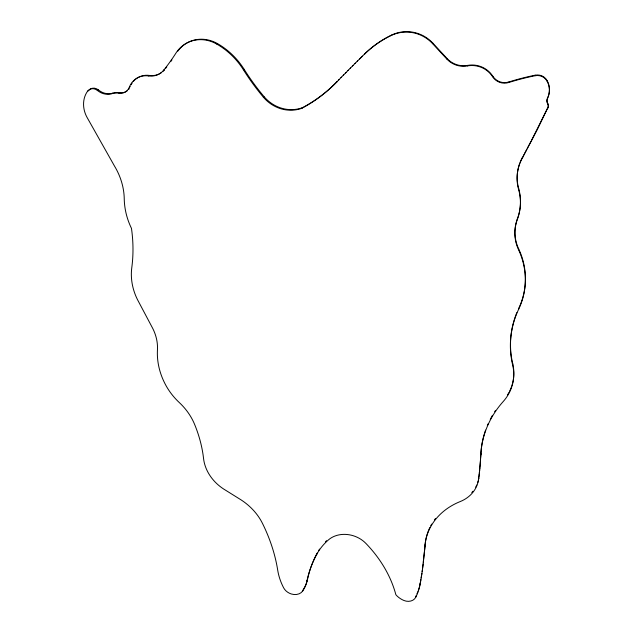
<?xml version="1.0" encoding="UTF-8"?>
<svg xmlns="http://www.w3.org/2000/svg" width="633" height="633" viewBox="0 0 633 633"><rect width="100%" height="100%" fill="white"/><g stroke="black" fill="none" stroke-linecap="round" stroke-linejoin="round"><path stroke-width="0.95" d="M485.582 430.124A111.4 95.29 2.7 0 0 480.953 453.537L480.55 458.878M480.953 453.537L479.925 467.043M480.779 454.755A111.63 95.441 2.8 0 1 503.251 401.496A49.572 44.508 11 0 0 512.627 364.853A104.572 93.059 -4 0 1 518.728 309.094A78.049 72.922 12.3 0 0 518.546 249.742A44.207 41.359 -8.2 0 1 517.359 219.398A51.977 50.031 5.4 0 0 518.585 189.362A44.896 42.577 -16.7 0 1 522.296 158.147L537.37 129.488L547.822 107.689A5.001 4.811 -33 0 0 547.703 103.274A6.061 5.808 -34.3 0 1 547.102 99.262M547.782 108.29A5.009 4.819 -32.8 0 0 547.656 103.867L547.703 103.274M547.656 103.867A6.077 5.824 -34.2 0 1 547.513 98.526L547.553 97.941A19.552 18.903 -38.3 0 0 547.078 80.518A11.592 11.172 -39 0 0 535.162 75.192A236.544 215.932 -4.4 0 0 508.94 81.942A14.622 14.219 -49.2 0 1 492.846 76.269A25.233 24.901 -49.3 0 0 467.637 65.397A23.619 22.994 -69.1 0 1 447.112 58.553L432.94 43.234A36.603 35.836 81.1 0 0 391.4 35.147A101.652 100.845 24.3 0 0 364.806 53.805L359.584 58.964M480.582 459.693L479.735 469.077M429.862 527.503A68.665 56.899 10.7 0 0 425.17 544.776L423.35 562.183M425.17 544.776L422.551 568.513M547.513 98.526A19.599 18.943 -38.1 0 0 547.039 81.064L547.078 80.518M479.909 467.827L479.323 473.12M518.728 309.094L518.831 308.097A77.883 72.787 12.3 0 0 518.649 248.856A44.112 41.28 -8.3 0 1 517.462 218.567A51.866 49.936 5.3 0 0 518.688 188.594A44.801 42.49 -16.9 0 1 519.756 163.227M512.627 364.853L512.738 363.769A104.35 92.893 -4 0 1 516.86 312.567M479.711 469.852L479.094 475.138M518.546 249.742L518.649 248.856M478.849 477.147L479.26 473.88M424.901 546.121A68.799 56.978 10.7 0 1 460.223 501.558A35.234 30.265 13.4 0 0 478.595 479.149L479.023 475.889M423.24 563.987L422.116 571.662M517.359 219.398L517.462 218.567M364.806 53.805L364.347 54.288A101.881 101.043 24.3 0 1 390.996 35.583A36.682 35.915 80.8 0 1 432.632 43.693L446.835 59.051A23.666 23.049 -69.1 0 0 467.407 65.911A25.288 24.964 -49 0 1 492.68 76.799A14.654 14.25 -49 0 0 508.805 82.496A237.066 216.328 -4.3 0 1 535.091 75.731L535.162 75.192M518.585 189.362L518.688 188.594M522.296 158.147L524.14 154.23M478.595 479.149L478.77 477.891A35.163 30.226 13.3 0 1 478.334 480.312M422.385 570.286L421.167 577.913M421.926 573.411L420.122 584.109A70.722 57.856 18.8 0 1 415.683 597.346A9.21 7.477 15.6 0 1 403.933 600.488A19.306 15.738 15.5 0 1 395.87 594.735A126.434 100.726 22.2 0 0 365.858 543.383A25.542 21.016 19.1 0 0 328.519 539.83A72.74 59.217 17 0 0 316.722 554.389A149.127 120.048 13.4 0 0 306.981 580.959A42 33.937 23.2 0 1 302.669 591.024A10.587 8.53 21.6 0 1 291.267 593.968A11.489 9.258 21.6 0 1 283.624 587.804A71.078 58.086 19 0 1 277.713 570.198A186.648 145.432 30.2 0 0 262.442 523.333A54.501 44.231 26.4 0 0 238.799 498.472L223.457 488.898A42.34 35.693 27 0 1 203.565 458.561A140.415 113.085 35 0 0 194.576 424.316A57.176 47.364 32.9 0 0 179.329 402.588A63.411 55.047 32.5 0 1 165.704 385.054A71.988 62.675 32.2 0 1 157.451 349.788A44.563 37.671 38.6 0 0 151.817 326.691L137.559 299.781A58.07 51.138 39.6 0 1 131.791 267.64A157.158 129.496 48.1 0 0 131.474 228.386A69.29 62.081 45.9 0 1 124.242 198.802A61.694 52.737 49.5 0 0 114.565 166.178L87.022 117.35A25.178 22.005 55.8 0 1 87.615 91.136L88.652 90.614A7.818 6.805 56.7 0 1 98.408 89.918A16.869 14.749 58.3 0 0 112.642 93.193A19.924 17.502 55.5 0 1 119.922 92.679A11.892 10.452 58.2 0 0 127.091 90.93M420.122 584.109L420.929 579.63M415.683 597.346L415.96 595.938A9.194 7.469 15.6 0 1 415.446 596.777M508.805 82.496L508.94 81.942M492.68 76.799L492.846 76.269M316.722 554.389L317.188 553.068A148.842 119.898 13.4 0 0 307.456 579.599L306.981 580.959M302.669 591.024L303.152 589.655M467.407 65.911L467.637 65.397M547.822 107.689L531.491 140.415M528.911 145.329L531.063 141.238M527.178 148.573L528.476 146.136M524.575 153.423L526.751 149.388M446.835 59.051L447.112 58.553M432.632 43.693L432.94 43.234M390.996 35.583L391.4 35.147M301.727 108.338A162.531 147.188 72.8 0 0 336.4 82.33L336.922 81.792A162.151 146.872 72.9 0 1 302.313 107.752L301.727 108.338A36.469 34.269 62.9 0 1 263.296 97.078A256.587 240.263 -78.5 0 1 243.428 69.812A70.674 63.878 56.6 0 0 216.795 44.096A34.617 31.452 60.3 0 0 175.871 53.196A232.169 192.749 66.8 0 1 163.765 70.089A20.209 17.961 60.9 0 1 148.605 75.944A21.712 19.306 57.1 0 0 129.346 87.164A11.924 10.476 58.1 0 1 118.957 93.217A19.971 17.534 55.5 0 0 111.653 93.731A16.909 14.773 58.3 0 1 97.395 90.448A7.833 6.813 56.7 0 0 87.615 91.136M336.4 82.33L339.185 79.465M338.671 79.995L341.464 77.131M340.958 77.661L343.751 74.805M343.244 75.319L346.045 72.471M345.547 72.985L348.356 70.144M347.865 70.651L350.674 67.81M350.184 68.317L353.008 65.476M352.518 65.974L355.342 63.142M354.868 63.64L357.692 60.808M357.218 61.298L362.424 56.139M263.296 97.078L263.969 96.525A36.382 34.206 63 0 0 302.313 107.752M243.428 69.812L244.14 69.313A255.993 239.685 -78.5 0 0 263.969 96.525M216.795 44.096L217.578 43.653A70.516 63.759 56.7 0 1 244.14 69.313M163.765 70.089L164.651 69.598A20.169 17.93 60.9 0 1 162.697 71.632M129.346 87.164L130.295 86.642M118.957 93.217L119.922 92.679M148.605 75.944L149.523 75.446A20.169 17.93 60.9 0 0 161.597 72.51M111.653 93.731L112.642 93.193M97.395 90.448L98.408 89.918M129.29 88.596A11.892 10.452 58.2 0 1 128.641 89.467M520.081 162.38A44.801 42.49 -16.9 0 1 522.391 157.443M512.738 363.769A49.469 44.437 10.9 0 1 511.915 385.584M511.654 386.352A49.469 44.437 10.9 0 1 509.415 391.59M509.035 392.31A49.469 44.437 10.9 0 1 507.373 395.119M417.867 591.689A70.587 57.785 18.8 0 1 416.965 593.841M420.391 582.716A70.587 57.785 18.8 0 1 418.278 590.605M487.331 425.59A111.4 95.29 2.7 0 1 488.106 423.793M490.243 419.363A111.4 95.29 2.7 0 1 491.168 417.614M491.643 416.743A111.4 95.29 2.7 0 1 492.466 415.311M494.65 411.767A111.4 95.29 2.7 0 1 495.568 410.374M478.137 481.104A35.163 30.226 13.3 0 1 477.67 482.678M476.791 484.973A35.163 30.226 13.3 0 1 475.7 487.181M472.898 491.295A35.163 30.226 13.3 0 1 471.799 492.553M430.741 525.794A68.665 56.899 10.7 0 1 431.69 524.108M434.365 520.041A68.665 56.899 10.7 0 1 435.551 518.467M131.126 84.79A21.664 19.267 57.1 0 1 132.147 83.058M133.341 81.451A21.664 19.267 57.1 0 1 149.523 75.446M547.221 98.811A6.061 5.808 -34.3 0 1 547.553 97.941M318.731 550.409A72.605 59.146 17 0 1 319.57 549.112M325.473 541.816A72.605 59.146 17 0 1 326.596 540.693M307.456 579.599A41.92 33.897 23.2 0 1 303.658 588.888M171.899 59.977A231.623 192.377 66.9 0 1 170.894 61.393M166.78 66.908A231.623 192.377 66.9 0 1 165.719 68.261M177.81 51.154A34.538 31.397 60.4 0 1 217.578 43.653M535.091 75.731A11.616 11.196 -38.8 0 1 547.039 81.064"/></g></svg>
